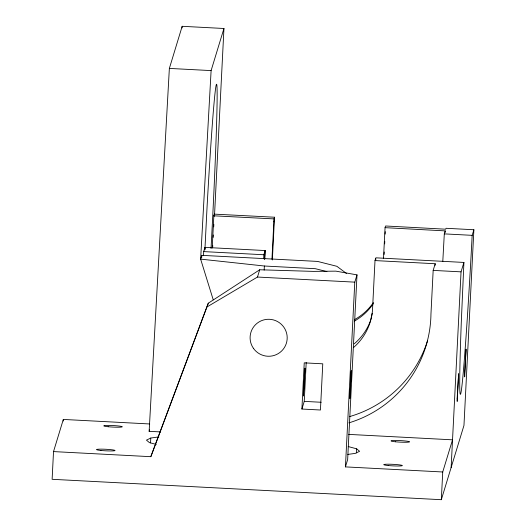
<?xml version="1.0" encoding="UTF-8"?>
<svg xmlns="http://www.w3.org/2000/svg" width="526" height="526" viewBox="0 0 526 526"><rect width="100%" height="100%" fill="white"/><g stroke="black" fill="none" stroke-linecap="round" stroke-linejoin="round"><path stroke-width="0.79" d="M204.811 249.87L204.962 247.391L265.157 250.547L264.657 259.279L265.157 250.547M375.735 260.14L375.807 258.595M353.498 347.548A55.69 55.48 17 0 0 372.48 310.386L375.005 260.58L375.847 257.819L463.912 262.435L461.282 322.57A167.071 3.485 -87 0 0 461.328 390.548A167.071 3.485 -87 0 0 471.007 257.221L472.177 235.339L473.88 229.744L446.002 228.284L445.726 229.204L385.571 225.983L385.058 227.666L383.493 258.555M272.35 259.982L274.513 217.218L214.352 214.135L213.839 215.818L212.208 248.035M214.24 216.337L214.352 214.135M271.962 259.226L274 218.901L274.513 217.218M149.732 423.963L63.324 419.432L53.52 451.591L52.12 479.298L441.327 499.7L463.965 425.429L473.88 229.744M63.245 421.063L63.324 419.432M150.541 442.925L150.784 438.033L158.852 436.915M182.095 27.937L182.174 26.3L223.951 28.489L214.575 214.207M201.668 257.806L201.793 255.347L317.553 261.415L336.864 266.301L346.45 273.428M203.47 255.669L203.68 251.599L204.923 247.509M204.838 249.771L204.962 247.391M204.982 248.279L207.119 205.955A148.503 3.103 -87 0 1 216.896 85.606A148.503 3.103 -87 0 1 211.038 248.45M212.682 247.161L212.76 245.537M213.175 237.404L213.3 234.964M213.707 226.831L213.832 224.392M263.664 258.785L263.868 254.755L265.045 250.659M264.164 270.101L264.368 266.011L200.63 259.127L211.11 70.596L223.951 28.489M301.904 409.037L304.238 362.848L322.773 363.821L320.433 410.01L301.904 409.037L304.238 401.377L306.204 362.486M348.705 434.391L452.531 439.828L442.728 471.986L345.431 466.891L354.787 282.146L357.003 274.874L335.844 271.14L313.345 271.383L259.706 269.772L208.303 303.186L150.824 456.686L53.52 451.591M357.003 274.874L347.647 459.619L345.431 466.891M356.457 452.899L356.661 448.823L348.199 446.554M384.131 254.433L384.25 251.993M384.664 243.867L384.789 241.427M385.157 234.109L385.282 231.67M375.005 260.58L435.199 263.736L433.168 270.397L430.952 314.121A116.022 115.588 17 0 1 348.889 422.865M435.114 265.354L435.199 263.736M445.127 232.505L445.213 230.888L385.058 227.666M441.327 499.7L442.728 471.986M451.13 467.542L461.046 271.857L463.912 262.435M445.213 230.888L444.299 233.879L442.793 261.468M160.621 431.918L149.141 431.32L169.359 68.413L182.174 26.3M370.823 319.545L372.191 313.332M149.141 431.32L149.588 429.867M150.824 456.686L208.303 303.186M273.855 221.834L274.368 220.151M207.198 306.822L257.484 277.044L259.706 269.772M201.793 255.347L200.63 259.127L213.247 299.846M150.784 438.033L146.458 440.124L149.397 442.59L156.321 444.45M347.771 454.425L355.274 453.386L359.6 451.295L356.661 448.823M213.839 215.818L274 218.901M169.359 68.413L211.11 70.596M444.299 233.879L472.177 235.339M203.68 251.599L263.868 254.755M433.168 270.397L461.046 271.857M264.368 266.011L315.337 268.687L326.922 271.62M257.484 277.044L354.787 282.146M304.238 401.377L321.156 402.265M427.671 340.421A116.022 115.588 17 0 1 349.349 416.664M370.652 320.321A55.69 55.48 17 0 1 354.176 343.859M373.335 303.614A55.69 55.48 17 0 1 354.517 321.024M373.394 302.588A55.69 55.48 17 0 1 354.327 319.736M303.463 394.204L303.515 396.019L304.968 368.213L303.463 394.204M349.797 396.63L349.849 398.445L351.302 370.639L349.797 396.63M457.166 398.156L457.206 401.397L458.606 373.69L457.166 398.156M464.636 373.651L464.675 376.899L466.075 349.185L464.636 373.651M253.374 348.245A18.561 18.495 17 0 0 285.408 345.733A18.561 18.495 17 0 0 267.155 319.328A18.561 18.495 17 0 0 253.374 348.245M108.172 426.731A9.284 0.776 2.9 0 0 122.275 426.796A9.284 0.776 2.9 0 0 108.58 425.409A9.284 0.776 2.9 0 0 108.172 426.731M100.939 450.466A9.284 0.776 2.9 0 0 115.043 450.532A9.284 0.776 2.9 0 0 101.34 449.145A9.284 0.776 2.9 0 0 100.939 450.466M388.214 465.53A9.284 0.776 2.9 0 0 402.311 465.589A9.284 0.776 2.9 0 0 388.615 464.202A9.284 0.776 2.9 0 0 388.214 465.53M395.447 441.787A9.284 0.776 2.9 0 0 409.55 441.853A9.284 0.776 2.9 0 0 395.854 440.466A9.284 0.776 2.9 0 0 395.447 441.787"/></g></svg>
